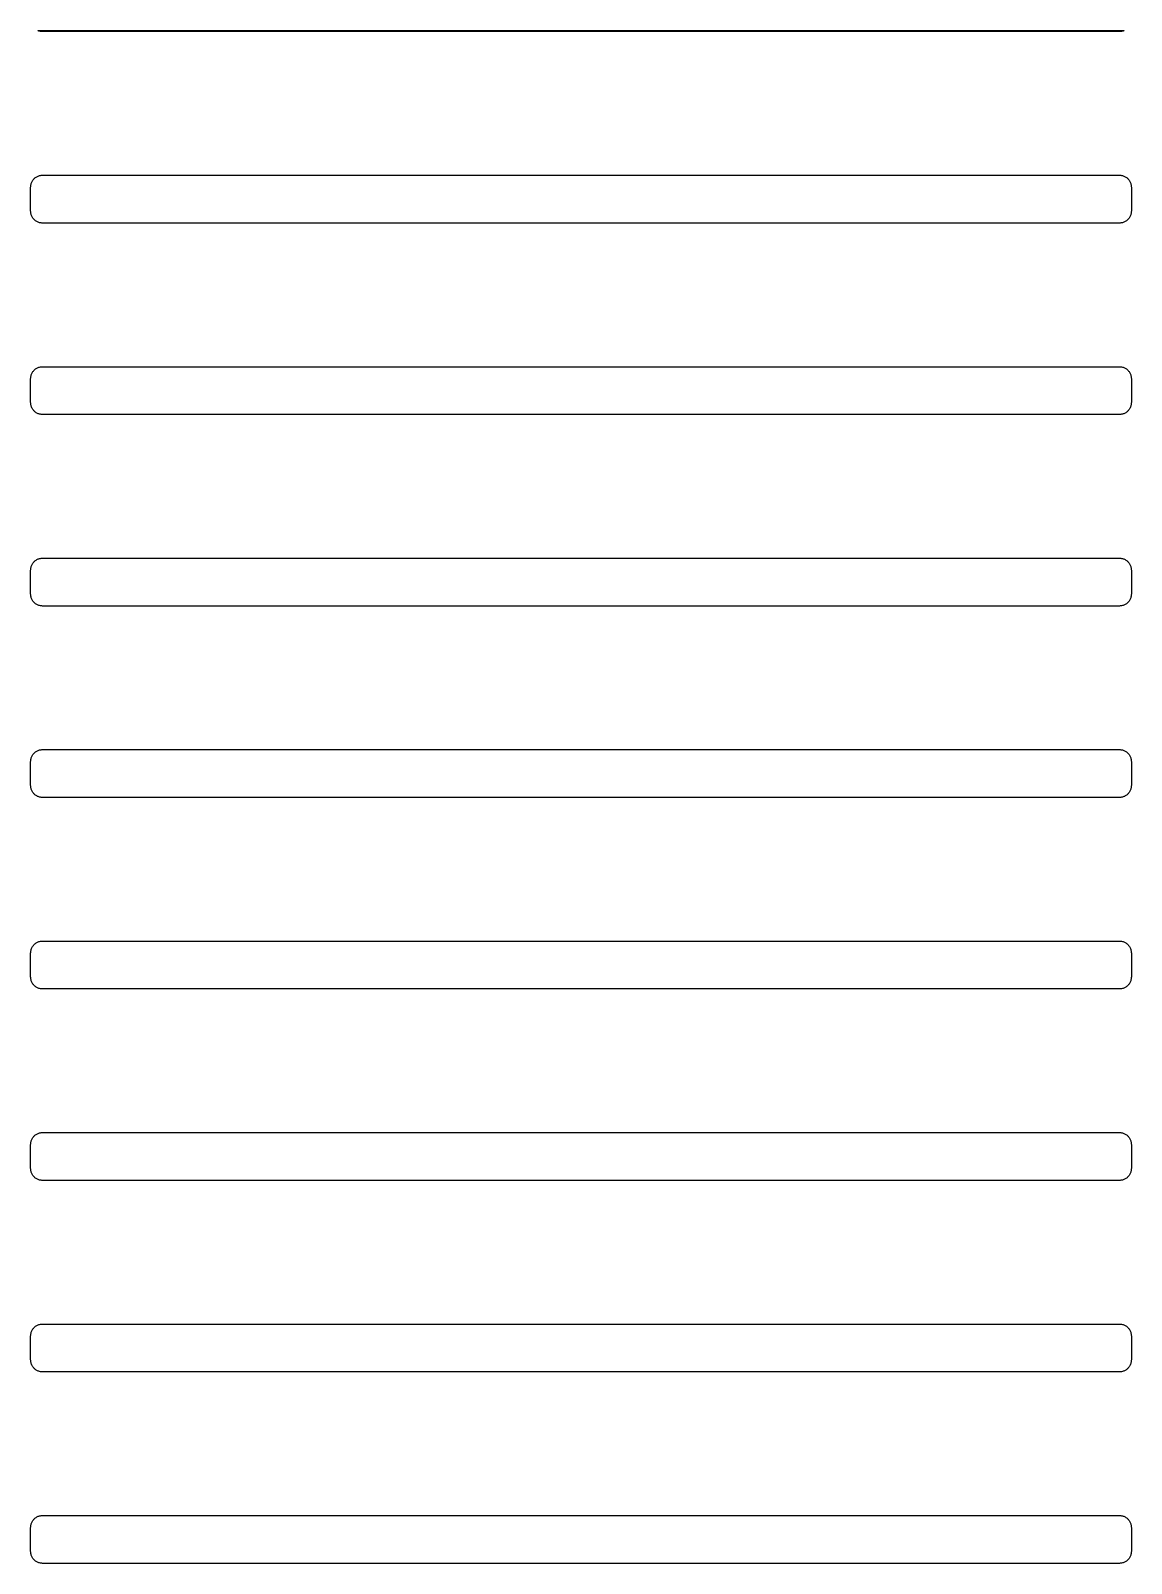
# Model space of a CAD drawing. Header units: metres. Extents: x -163 to 163, y -163 to 163.
# Drawn here: x 25.5 to 53.1, y -44.4 to -5.97 of the extents above; entities that cross this region are included whole.
import ezdxf

# ---------------------------------------------------------------- set-up
doc = ezdxf.new("R2010")
doc.units = ezdxf.units.M

msp = doc.modelspace()

# ---------------------------------------------------------------- linework, layer by layer
for p, q in [((25.6906, -5.97787), (25.6839, -5.97498)), ((25.6839, -5.97498), (52.9182, -5.97498)), ((25.7083, -5.98427), (25.6906, -5.97787)), ((25.7264, -5.98952), (25.7083, -5.98427)), ((25.7448, -5.99364), (25.7264, -5.98952)), ((25.7634, -5.99658), (25.7448, -5.99364)), ((25.7822, -5.99835), (25.7634, -5.99658)), ((25.801, -5.99895), (25.7822, -5.99835)), ((52.801, -5.99895), (25.801, -5.99895)), ((52.8199, -5.99835), (52.801, -5.99895)), ((52.8386, -5.99658), (52.8199, -5.99835)), ((52.8573, -5.99364), (52.8386, -5.99658)), ((52.8756, -5.98952), (52.8573, -5.99364)), ((52.8938, -5.98427), (52.8756, -5.98952)), ((52.9115, -5.97787), (52.8938, -5.98427)), ((52.9182, -5.97498), (52.9115, -5.97787)), ((25.7264, -9.60837), (25.7448, -9.60426)), ((25.7448, -9.60426), (25.7634, -9.60132)), ((25.7634, -9.60132), (25.7822, -9.59953)), ((25.7822, -9.59953), (25.801, -9.59895)), ((25.801, -9.59895), (52.801, -9.59895)), ((52.801, -9.59895), (52.8199, -9.59953)), ((52.8199, -9.59953), (52.8386, -9.60132)), ((52.8386, -9.60132), (52.8573, -9.60426)), ((52.8573, -9.60426), (52.8756, -9.60837)), ((25.501, -9.89894), (25.5016, -9.88011)), ((25.501, -10.4989), (25.501, -9.89894)), ((25.5016, -9.88011), (25.5034, -9.86134)), ((25.5034, -9.86134), (25.5063, -9.84273)), ((25.5063, -9.84273), (25.5105, -9.82434)), ((25.5105, -9.82434), (25.5157, -9.80624)), ((25.5157, -9.80624), (25.5221, -9.78851)), ((25.5221, -9.78851), (25.5296, -9.77121)), ((25.5296, -9.77121), (25.5381, -9.75443)), ((25.5381, -9.75443), (25.5477, -9.7382)), ((25.5477, -9.7382), (25.5583, -9.72261)), ((25.5583, -9.72261), (25.5699, -9.70772)), ((25.5699, -9.70772), (25.5824, -9.69359)), ((25.5824, -9.69359), (25.5957, -9.68025)), ((25.5957, -9.68025), (25.6098, -9.66779)), ((25.6098, -9.66779), (25.6247, -9.65623)), ((25.6247, -9.65623), (25.6403, -9.64565)), ((25.6403, -9.64565), (25.6565, -9.63605)), ((25.6565, -9.63605), (25.6733, -9.6275)), ((25.6733, -9.6275), (25.6906, -9.62001)), ((25.6906, -9.62001), (25.7083, -9.61363)), ((25.7083, -9.61363), (25.7264, -9.60837)), ((52.8756, -9.60837), (52.8938, -9.61363)), ((52.8938, -9.61363), (52.9115, -9.62001)), ((52.9115, -9.62001), (52.9288, -9.6275)), ((52.9288, -9.6275), (52.9456, -9.63605)), ((52.9456, -9.63605), (52.9618, -9.64565)), ((52.9618, -9.64565), (52.9774, -9.65623)), ((52.9774, -9.65623), (52.9923, -9.66779)), ((52.9923, -9.66779), (53.0064, -9.68025)), ((53.0064, -9.68025), (53.0197, -9.69359)), ((53.0197, -9.69359), (53.0322, -9.70772)), ((53.0322, -9.70772), (53.0437, -9.72261)), ((53.0437, -9.72261), (53.0543, -9.7382)), ((53.0543, -9.7382), (53.0639, -9.75443)), ((53.0639, -9.75443), (53.0725, -9.77121)), ((53.0725, -9.77121), (53.08, -9.78851)), ((53.08, -9.78851), (53.0864, -9.80624)), ((53.0864, -9.80624), (53.0916, -9.82434)), ((53.0916, -9.82434), (53.0957, -9.84273)), ((53.0957, -9.84273), (53.0987, -9.86134)), ((53.0987, -9.86134), (53.1004, -9.88011)), ((53.1004, -9.88011), (53.101, -9.89894)), ((53.101, -9.89894), (53.101, -10.4989)), ((25.5016, -10.5178), (25.501, -10.4989)), ((25.5034, -10.5365), (25.5016, -10.5178)), ((25.5063, -10.5552), (25.5034, -10.5365)), ((25.5105, -10.5735), (25.5063, -10.5552)), ((25.5157, -10.5916), (25.5105, -10.5735)), ((25.5221, -10.6094), (25.5157, -10.5916)), ((25.5296, -10.6267), (25.5221, -10.6094)), ((25.5381, -10.6435), (25.5296, -10.6267)), ((25.5477, -10.6597), (25.5381, -10.6435)), ((25.5583, -10.6753), (25.5477, -10.6597)), ((25.5699, -10.6902), (25.5583, -10.6753)), ((25.5824, -10.7043), (25.5699, -10.6902)), ((25.5957, -10.7176), (25.5824, -10.7043)), ((25.6098, -10.7301), (25.5957, -10.7176)), ((25.6247, -10.7417), (25.6098, -10.7301)), ((25.6403, -10.7522), (25.6247, -10.7417)), ((25.6565, -10.7618), (25.6403, -10.7522)), ((52.9618, -10.7522), (52.9456, -10.7618)), ((52.9774, -10.7417), (52.9618, -10.7522)), ((52.9923, -10.7301), (52.9774, -10.7417)), ((53.0064, -10.7176), (52.9923, -10.7301)), ((53.0197, -10.7043), (53.0064, -10.7176)), ((53.0322, -10.6902), (53.0197, -10.7043)), ((53.0437, -10.6753), (53.0322, -10.6902)), ((53.0543, -10.6597), (53.0437, -10.6753)), ((53.0639, -10.6435), (53.0543, -10.6597)), ((53.0725, -10.6267), (53.0639, -10.6435)), ((53.08, -10.6094), (53.0725, -10.6267)), ((53.0864, -10.5916), (53.08, -10.6094)), ((53.0916, -10.5735), (53.0864, -10.5916)), ((53.0957, -10.5552), (53.0916, -10.5735)), ((53.0987, -10.5365), (53.0957, -10.5552)), ((53.1004, -10.5178), (53.0987, -10.5365)), ((53.101, -10.4989), (53.1004, -10.5178)), ((25.6733, -10.7704), (25.6565, -10.7618)), ((25.6906, -10.7779), (25.6733, -10.7704)), ((25.7083, -10.7843), (25.6906, -10.7779)), ((25.7264, -10.7895), (25.7083, -10.7843)), ((25.7448, -10.7936), (25.7264, -10.7895)), ((25.7634, -10.7966), (25.7448, -10.7936)), ((25.7822, -10.7984), (25.7634, -10.7966)), ((25.801, -10.799), (25.7822, -10.7984)), ((52.801, -10.799), (25.801, -10.799)), ((52.8199, -10.7984), (52.801, -10.799)), ((52.8386, -10.7966), (52.8199, -10.7984)), ((52.8573, -10.7936), (52.8386, -10.7966)), ((52.8756, -10.7895), (52.8573, -10.7936)), ((52.8938, -10.7843), (52.8756, -10.7895)), ((52.9115, -10.7779), (52.8938, -10.7843)), ((52.9288, -10.7704), (52.9115, -10.7779)), ((52.9456, -10.7618), (52.9288, -10.7704)), ((25.5157, -14.6062), (25.5221, -14.5885)), ((25.5221, -14.5885), (25.5296, -14.5712)), ((25.5296, -14.5712), (25.5381, -14.5544)), ((25.5381, -14.5544), (25.5477, -14.5382)), ((25.5477, -14.5382), (25.5583, -14.5226)), ((25.5583, -14.5226), (25.5699, -14.5077)), ((25.5699, -14.5077), (25.5824, -14.4936)), ((25.5824, -14.4936), (25.5957, -14.4803)), ((25.5957, -14.4803), (25.6098, -14.4678)), ((25.6098, -14.4678), (25.6247, -14.4562)), ((25.6247, -14.4562), (25.6403, -14.4456)), ((25.6403, -14.4456), (25.6565, -14.4361)), ((25.6565, -14.4361), (25.6733, -14.4275)), ((25.6733, -14.4275), (25.6906, -14.42)), ((25.6906, -14.42), (25.7083, -14.4136)), ((25.7083, -14.4136), (25.7264, -14.4084)), ((25.7264, -14.4084), (25.7448, -14.4043)), ((25.7448, -14.4043), (25.7634, -14.4013)), ((25.7634, -14.4013), (25.7822, -14.3995)), ((25.7822, -14.3995), (25.801, -14.3989)), ((25.801, -14.3989), (52.801, -14.3989)), ((52.801, -14.3989), (52.8199, -14.3995)), ((52.8199, -14.3995), (52.8386, -14.4013)), ((52.8386, -14.4013), (52.8573, -14.4043)), ((52.8573, -14.4043), (52.8756, -14.4084)), ((52.8756, -14.4084), (52.8938, -14.4136)), ((52.8938, -14.4136), (52.9115, -14.42)), ((52.9115, -14.42), (52.9288, -14.4275)), ((52.9288, -14.4275), (52.9456, -14.4361)), ((52.9456, -14.4361), (52.9618, -14.4456)), ((52.9618, -14.4456), (52.9774, -14.4562)), ((52.9774, -14.4562), (52.9923, -14.4678)), ((52.9923, -14.4678), (53.0064, -14.4803)), ((53.0064, -14.4803), (53.0197, -14.4936)), ((53.0197, -14.4936), (53.0322, -14.5077)), ((53.0322, -14.5077), (53.0437, -14.5226)), ((53.0437, -14.5226), (53.0543, -14.5382)), ((53.0543, -14.5382), (53.0639, -14.5544)), ((53.0639, -14.5544), (53.0725, -14.5712)), ((53.0725, -14.5712), (53.08, -14.5885)), ((53.08, -14.5885), (53.0864, -14.6062)), ((25.501, -14.6989), (25.5016, -14.6801)), ((25.501, -15.299), (25.501, -14.6989)), ((25.5016, -14.6801), (25.5034, -14.6613)), ((25.5034, -14.6613), (25.5063, -14.6427)), ((25.5063, -14.6427), (25.5105, -14.6243)), ((25.5105, -14.6243), (25.5157, -14.6062)), ((53.0864, -14.6062), (53.0916, -14.6243)), ((53.0916, -14.6243), (53.0957, -14.6427)), ((53.0957, -14.6427), (53.0987, -14.6613)), ((53.0987, -14.6613), (53.1004, -14.6801)), ((53.1004, -14.6801), (53.101, -14.6989)), ((53.101, -14.6989), (53.101, -15.299)), ((25.5016, -15.3178), (25.501, -15.299)), ((25.5034, -15.3365), (25.5016, -15.3178)), ((25.5063, -15.3552), (25.5034, -15.3365)), ((25.5105, -15.3736), (25.5063, -15.3552)), ((53.0957, -15.3552), (53.0916, -15.3736)), ((53.0987, -15.3365), (53.0957, -15.3552)), ((53.1004, -15.3178), (53.0987, -15.3365)), ((53.101, -15.299), (53.1004, -15.3178)), ((25.5157, -15.3916), (25.5105, -15.3736)), ((25.5221, -15.4094), (25.5157, -15.3916)), ((25.5296, -15.4267), (25.5221, -15.4094)), ((25.5381, -15.4435), (25.5296, -15.4267)), ((25.5477, -15.4597), (25.5381, -15.4435)), ((25.5583, -15.4753), (25.5477, -15.4597)), ((25.5699, -15.4902), (25.5583, -15.4753)), ((25.5824, -15.5043), (25.5699, -15.4902)), ((25.5957, -15.5176), (25.5824, -15.5043)), ((25.6098, -15.5301), (25.5957, -15.5176)), ((25.6247, -15.5417), (25.6098, -15.5301)), ((25.6403, -15.5522), (25.6247, -15.5417)), ((25.6565, -15.5618), (25.6403, -15.5522)), ((25.6733, -15.5704), (25.6565, -15.5618)), ((25.6906, -15.5779), (25.6733, -15.5704)), ((25.7083, -15.5843), (25.6906, -15.5779)), ((25.7264, -15.5895), (25.7083, -15.5843)), ((25.7448, -15.5936), (25.7264, -15.5895)), ((25.7634, -15.5966), (25.7448, -15.5936)), ((25.7822, -15.5984), (25.7634, -15.5966)), ((25.801, -15.5989), (25.7822, -15.5984)), ((52.801, -15.5989), (25.801, -15.5989)), ((52.8199, -15.5984), (52.801, -15.5989)), ((52.8386, -15.5966), (52.8199, -15.5984)), ((52.8573, -15.5936), (52.8386, -15.5966)), ((52.8756, -15.5895), (52.8573, -15.5936)), ((52.8938, -15.5843), (52.8756, -15.5895)), ((52.9115, -15.5779), (52.8938, -15.5843)), ((52.9288, -15.5704), (52.9115, -15.5779)), ((52.9456, -15.5618), (52.9288, -15.5704)), ((52.9618, -15.5522), (52.9456, -15.5618)), ((52.9774, -15.5417), (52.9618, -15.5522)), ((52.9923, -15.5301), (52.9774, -15.5417)), ((53.0064, -15.5176), (52.9923, -15.5301)), ((53.0197, -15.5043), (53.0064, -15.5176)), ((53.0322, -15.4902), (53.0197, -15.5043)), ((53.0437, -15.4753), (53.0322, -15.4902)), ((53.0543, -15.4597), (53.0437, -15.4753)), ((53.0639, -15.4435), (53.0543, -15.4597)), ((53.0725, -15.4267), (53.0639, -15.4435)), ((53.08, -15.4094), (53.0725, -15.4267)), ((53.0864, -15.3916), (53.08, -15.4094)), ((53.0916, -15.3736), (53.0864, -15.3916)), ((25.7083, -19.2136), (25.7264, -19.2084)), ((25.7264, -19.2084), (25.7448, -19.2043)), ((25.7448, -19.2043), (25.7634, -19.2013)), ((25.7634, -19.2013), (25.7822, -19.1995)), ((25.7822, -19.1995), (25.801, -19.1989)), ((25.801, -19.1989), (52.801, -19.1989)), ((52.801, -19.1989), (52.8199, -19.1995)), ((52.8199, -19.1995), (52.8386, -19.2013)), ((52.8386, -19.2013), (52.8573, -19.2043)), ((52.8573, -19.2043), (52.8756, -19.2084)), ((52.8756, -19.2084), (52.8938, -19.2136)), ((25.501, -19.4989), (25.5016, -19.4801)), ((25.501, -20.099), (25.501, -19.4989)), ((25.5016, -19.4801), (25.5034, -19.4613)), ((25.5034, -19.4613), (25.5063, -19.4427)), ((25.5063, -19.4427), (25.5105, -19.4243)), ((25.5105, -19.4243), (25.5157, -19.4062)), ((25.5157, -19.4062), (25.5221, -19.3885)), ((25.5221, -19.3885), (25.5296, -19.3712)), ((25.5296, -19.3712), (25.5381, -19.3544)), ((25.5381, -19.3544), (25.5477, -19.3382)), ((25.5477, -19.3382), (25.5583, -19.3226)), ((25.5583, -19.3226), (25.5699, -19.3077)), ((25.5699, -19.3077), (25.5824, -19.2936)), ((25.5824, -19.2936), (25.5957, -19.2803)), ((25.5957, -19.2803), (25.6098, -19.2678)), ((25.6098, -19.2678), (25.6247, -19.2562)), ((25.6247, -19.2562), (25.6403, -19.2457)), ((25.6403, -19.2457), (25.6565, -19.2361)), ((25.6565, -19.2361), (25.6733, -19.2275)), ((25.6733, -19.2275), (25.6906, -19.22)), ((25.6906, -19.22), (25.7083, -19.2136)), ((52.8938, -19.2136), (52.9115, -19.22)), ((52.9115, -19.22), (52.9288, -19.2275)), ((52.9288, -19.2275), (52.9456, -19.2361)), ((52.9456, -19.2361), (52.9618, -19.2457)), ((52.9618, -19.2457), (52.9774, -19.2562)), ((52.9774, -19.2562), (52.9923, -19.2678)), ((52.9923, -19.2678), (53.0064, -19.2803)), ((53.0064, -19.2803), (53.0197, -19.2936)), ((53.0197, -19.2936), (53.0322, -19.3077)), ((53.0322, -19.3077), (53.0437, -19.3226)), ((53.0437, -19.3226), (53.0543, -19.3382)), ((53.0543, -19.3382), (53.0639, -19.3544)), ((53.0639, -19.3544), (53.0725, -19.3712)), ((53.0725, -19.3712), (53.08, -19.3885)), ((53.08, -19.3885), (53.0864, -19.4062)), ((53.0864, -19.4062), (53.0916, -19.4243)), ((53.0916, -19.4243), (53.0957, -19.4427)), ((53.0957, -19.4427), (53.0987, -19.4613)), ((53.0987, -19.4613), (53.1004, -19.4801)), ((53.1004, -19.4801), (53.101, -19.4989)), ((53.101, -19.4989), (53.101, -20.099)), ((25.5016, -20.1178), (25.501, -20.099)), ((25.5034, -20.1366), (25.5016, -20.1178)), ((25.5063, -20.1552), (25.5034, -20.1366)), ((25.5105, -20.1736), (25.5063, -20.1552)), ((25.5157, -20.1917), (25.5105, -20.1736)), ((25.5221, -20.2094), (25.5157, -20.1917)), ((25.5296, -20.2267), (25.5221, -20.2094)), ((25.5381, -20.2435), (25.5296, -20.2267)), ((25.5477, -20.2597), (25.5381, -20.2435)), ((25.5583, -20.2753), (25.5477, -20.2597)), ((25.5699, -20.2902), (25.5583, -20.2753)), ((25.5824, -20.3043), (25.5699, -20.2902)), ((25.5957, -20.3176), (25.5824, -20.3043)), ((25.6098, -20.3301), (25.5957, -20.3176)), ((25.6247, -20.3416), (25.6098, -20.3301)), ((25.6403, -20.3522), (25.6247, -20.3416)), ((25.6565, -20.3618), (25.6403, -20.3522)), ((25.6733, -20.3704), (25.6565, -20.3618)), ((52.9456, -20.3618), (52.9288, -20.3704)), ((52.9618, -20.3522), (52.9456, -20.3618)), ((52.9774, -20.3416), (52.9618, -20.3522)), ((52.9923, -20.3301), (52.9774, -20.3416)), ((53.0064, -20.3176), (52.9923, -20.3301)), ((53.0197, -20.3043), (53.0064, -20.3176)), ((53.0322, -20.2902), (53.0197, -20.3043)), ((53.0437, -20.2753), (53.0322, -20.2902)), ((53.0543, -20.2597), (53.0437, -20.2753)), ((53.0639, -20.2435), (53.0543, -20.2597)), ((53.0725, -20.2267), (53.0639, -20.2435)), ((53.08, -20.2094), (53.0725, -20.2267)), ((53.0864, -20.1917), (53.08, -20.2094)), ((53.0916, -20.1736), (53.0864, -20.1917)), ((53.0957, -20.1552), (53.0916, -20.1736)), ((53.0987, -20.1366), (53.0957, -20.1552)), ((53.1004, -20.1178), (53.0987, -20.1366)), ((53.101, -20.099), (53.1004, -20.1178)), ((25.6906, -20.3779), (25.6733, -20.3704)), ((25.7083, -20.3843), (25.6906, -20.3779)), ((25.7264, -20.3895), (25.7083, -20.3843)), ((25.7448, -20.3936), (25.7264, -20.3895)), ((25.7634, -20.3966), (25.7448, -20.3936)), ((25.7822, -20.3984), (25.7634, -20.3966)), ((25.801, -20.3989), (25.7822, -20.3984)), ((52.801, -20.3989), (25.801, -20.3989)), ((52.8199, -20.3984), (52.801, -20.3989)), ((52.8386, -20.3966), (52.8199, -20.3984)), ((52.8573, -20.3936), (52.8386, -20.3966)), ((52.8756, -20.3895), (52.8573, -20.3936)), ((52.8938, -20.3843), (52.8756, -20.3895)), ((52.9115, -20.3779), (52.8938, -20.3843)), ((52.9288, -20.3704), (52.9115, -20.3779)), ((25.5105, -24.2243), (25.5157, -24.2062)), ((25.5157, -24.2062), (25.5221, -24.1885)), ((25.5221, -24.1885), (25.5296, -24.1712)), ((25.5296, -24.1712), (25.5381, -24.1544)), ((25.5381, -24.1544), (25.5477, -24.1382)), ((25.5477, -24.1382), (25.5583, -24.1226)), ((25.5583, -24.1226), (25.5699, -24.1077)), ((25.5699, -24.1077), (25.5824, -24.0936)), ((25.5824, -24.0936), (25.5957, -24.0803)), ((25.5957, -24.0803), (25.6098, -24.0678)), ((25.6098, -24.0678), (25.6247, -24.0562)), ((25.6247, -24.0562), (25.6403, -24.0457)), ((25.6403, -24.0457), (25.6565, -24.0361)), ((25.6565, -24.0361), (25.6733, -24.0275)), ((25.6733, -24.0275), (25.6906, -24.02)), ((25.6906, -24.02), (25.7083, -24.0136)), ((25.7083, -24.0136), (25.7264, -24.0084)), ((25.7264, -24.0084), (25.7448, -24.0043)), ((25.7448, -24.0043), (25.7634, -24.0013)), ((25.7634, -24.0013), (25.7822, -23.9995)), ((25.7822, -23.9995), (25.801, -23.9989)), ((25.801, -23.9989), (52.801, -23.9989)), ((52.801, -23.9989), (52.8199, -23.9995)), ((52.8199, -23.9995), (52.8386, -24.0013)), ((52.8386, -24.0013), (52.8573, -24.0043)), ((52.8573, -24.0043), (52.8756, -24.0084)), ((52.8756, -24.0084), (52.8938, -24.0136)), ((52.8938, -24.0136), (52.9115, -24.02)), ((52.9115, -24.02), (52.9288, -24.0275)), ((52.9288, -24.0275), (52.9456, -24.0361)), ((52.9456, -24.0361), (52.9618, -24.0457)), ((52.9618, -24.0457), (52.9774, -24.0562)), ((52.9774, -24.0562), (52.9923, -24.0678)), ((52.9923, -24.0678), (53.0064, -24.0803)), ((53.0064, -24.0803), (53.0197, -24.0936)), ((53.0197, -24.0936), (53.0322, -24.1077)), ((53.0322, -24.1077), (53.0437, -24.1226)), ((53.0437, -24.1226), (53.0543, -24.1382)), ((53.0543, -24.1382), (53.0639, -24.1544)), ((53.0639, -24.1544), (53.0725, -24.1712)), ((53.0725, -24.1712), (53.08, -24.1885)), ((53.08, -24.1885), (53.0864, -24.2062)), ((53.0864, -24.2062), (53.0916, -24.2243)), ((25.501, -24.299), (25.5016, -24.2801)), ((25.501, -24.8989), (25.501, -24.299)), ((25.5016, -24.2801), (25.5034, -24.2614)), ((25.5034, -24.2614), (25.5063, -24.2427)), ((25.5063, -24.2427), (25.5105, -24.2243)), ((53.0916, -24.2243), (53.0957, -24.2427)), ((53.0957, -24.2427), (53.0987, -24.2614)), ((53.0987, -24.2614), (53.1004, -24.2801)), ((53.1004, -24.2801), (53.101, -24.299)), ((53.101, -24.299), (53.101, -24.8989)), ((25.5016, -24.9178), (25.501, -24.8989)), ((25.5034, -24.9366), (25.5016, -24.9178)), ((25.5063, -24.9552), (25.5034, -24.9366)), ((25.5105, -24.9736), (25.5063, -24.9552)), ((25.5157, -24.9917), (25.5105, -24.9736)), ((53.0916, -24.9736), (53.0864, -24.9917)), ((53.0957, -24.9552), (53.0916, -24.9736)), ((53.0987, -24.9366), (53.0957, -24.9552)), ((53.1004, -24.9178), (53.0987, -24.9366)), ((53.101, -24.8989), (53.1004, -24.9178)), ((25.5221, -25.0094), (25.5157, -24.9917)), ((25.5296, -25.0267), (25.5221, -25.0094)), ((25.5381, -25.0435), (25.5296, -25.0267)), ((25.5477, -25.0597), (25.5381, -25.0435)), ((25.5583, -25.0753), (25.5477, -25.0597)), ((25.5699, -25.0902), (25.5583, -25.0753)), ((25.5824, -25.1043), (25.5699, -25.0902)), ((25.5957, -25.1176), (25.5824, -25.1043)), ((25.6098, -25.1301), (25.5957, -25.1176)), ((25.6247, -25.1416), (25.6098, -25.1301)), ((25.6403, -25.1523), (25.6247, -25.1416)), ((25.6565, -25.1618), (25.6403, -25.1523)), ((25.6733, -25.1704), (25.6565, -25.1618)), ((25.6906, -25.1779), (25.6733, -25.1704)), ((25.7083, -25.1843), (25.6906, -25.1779)), ((25.7264, -25.1895), (25.7083, -25.1843)), ((25.7448, -25.1936), (25.7264, -25.1895)), ((25.7634, -25.1966), (25.7448, -25.1936)), ((25.7822, -25.1983), (25.7634, -25.1966)), ((25.801, -25.1989), (25.7822, -25.1983)), ((52.801, -25.1989), (25.801, -25.1989)), ((52.8199, -25.1983), (52.801, -25.1989)), ((52.8386, -25.1966), (52.8199, -25.1983)), ((52.8573, -25.1936), (52.8386, -25.1966)), ((52.8756, -25.1895), (52.8573, -25.1936)), ((52.8938, -25.1843), (52.8756, -25.1895)), ((52.9115, -25.1779), (52.8938, -25.1843)), ((52.9288, -25.1704), (52.9115, -25.1779)), ((52.9456, -25.1618), (52.9288, -25.1704)), ((52.9618, -25.1523), (52.9456, -25.1618)), ((52.9774, -25.1416), (52.9618, -25.1523)), ((52.9923, -25.1301), (52.9774, -25.1416)), ((53.0064, -25.1176), (52.9923, -25.1301)), ((53.0197, -25.1043), (53.0064, -25.1176)), ((53.0322, -25.0902), (53.0197, -25.1043)), ((53.0437, -25.0753), (53.0322, -25.0902)), ((53.0543, -25.0597), (53.0437, -25.0753)), ((53.0639, -25.0435), (53.0543, -25.0597)), ((53.0725, -25.0267), (53.0639, -25.0435)), ((53.08, -25.0094), (53.0725, -25.0267)), ((53.0864, -24.9917), (53.08, -25.0094)), ((25.6906, -28.82), (25.7083, -28.8136)), ((25.7083, -28.8136), (25.7264, -28.8084)), ((25.7264, -28.8084), (25.7448, -28.8043)), ((25.7448, -28.8043), (25.7634, -28.8013)), ((25.7634, -28.8013), (25.7822, -28.7995)), ((25.7822, -28.7995), (25.801, -28.799)), ((25.801, -28.799), (52.801, -28.799)), ((52.801, -28.799), (52.8199, -28.7995)), ((52.8199, -28.7995), (52.8386, -28.8013)), ((52.8386, -28.8013), (52.8573, -28.8043)), ((52.8573, -28.8043), (52.8756, -28.8084)), ((52.8756, -28.8084), (52.8938, -28.8136)), ((52.8938, -28.8136), (52.9115, -28.82)), ((25.501, -29.099), (25.5016, -29.0801)), ((25.501, -29.6989), (25.501, -29.099)), ((25.5016, -29.0801), (25.5034, -29.0613)), ((25.5034, -29.0613), (25.5063, -29.0427)), ((25.5063, -29.0427), (25.5105, -29.0243)), ((25.5105, -29.0243), (25.5157, -29.0062)), ((25.5157, -29.0062), (25.5221, -28.9885)), ((25.5221, -28.9885), (25.5296, -28.9712)), ((25.5296, -28.9712), (25.5381, -28.9544)), ((25.5381, -28.9544), (25.5477, -28.9382)), ((25.5477, -28.9382), (25.5583, -28.9226)), ((25.5583, -28.9226), (25.5699, -28.9077)), ((25.5699, -28.9077), (25.5824, -28.8936)), ((25.5824, -28.8936), (25.5957, -28.8803)), ((25.5957, -28.8803), (25.6098, -28.8678)), ((25.6098, -28.8678), (25.6247, -28.8562)), ((25.6247, -28.8562), (25.6403, -28.8456)), ((25.6403, -28.8456), (25.6565, -28.8361)), ((25.6565, -28.8361), (25.6733, -28.8275)), ((25.6733, -28.8275), (25.6906, -28.82)), ((52.9115, -28.82), (52.9288, -28.8275)), ((52.9288, -28.8275), (52.9456, -28.8361)), ((52.9456, -28.8361), (52.9618, -28.8456)), ((52.9618, -28.8456), (52.9774, -28.8562)), ((52.9774, -28.8562), (52.9923, -28.8678)), ((52.9923, -28.8678), (53.0064, -28.8803)), ((53.0064, -28.8803), (53.0197, -28.8936)), ((53.0197, -28.8936), (53.0322, -28.9077)), ((53.0322, -28.9077), (53.0437, -28.9226)), ((53.0437, -28.9226), (53.0543, -28.9382)), ((53.0543, -28.9382), (53.0639, -28.9544)), ((53.0639, -28.9544), (53.0725, -28.9712)), ((53.0725, -28.9712), (53.08, -28.9885)), ((53.08, -28.9885), (53.0864, -29.0062)), ((53.0864, -29.0062), (53.0916, -29.0243)), ((53.0916, -29.0243), (53.0957, -29.0427)), ((53.0957, -29.0427), (53.0987, -29.0613)), ((53.0987, -29.0613), (53.1004, -29.0801)), ((53.1004, -29.0801), (53.101, -29.099)), ((53.101, -29.099), (53.101, -29.6989)), ((25.5016, -29.7178), (25.501, -29.6989)), ((25.5034, -29.7365), (25.5016, -29.7178)), ((25.5063, -29.7552), (25.5034, -29.7365)), ((25.5105, -29.7736), (25.5063, -29.7552)), ((25.5157, -29.7917), (25.5105, -29.7736)), ((25.5221, -29.8094), (25.5157, -29.7917)), ((25.5296, -29.8267), (25.5221, -29.8094)), ((25.5381, -29.8435), (25.5296, -29.8267)), ((25.5477, -29.8597), (25.5381, -29.8435)), ((25.5583, -29.8753), (25.5477, -29.8597)), ((25.5699, -29.8902), (25.5583, -29.8753)), ((25.5824, -29.9043), (25.5699, -29.8902)), ((25.5957, -29.9176), (25.5824, -29.9043)), ((25.6098, -29.9301), (25.5957, -29.9176)), ((25.6247, -29.9417), (25.6098, -29.9301)), ((25.6403, -29.9522), (25.6247, -29.9417)), ((25.6565, -29.9618), (25.6403, -29.9522)), ((25.6733, -29.9704), (25.6565, -29.9618)), ((25.6906, -29.9779), (25.6733, -29.9704)), ((52.9288, -29.9704), (52.9115, -29.9779)), ((52.9456, -29.9618), (52.9288, -29.9704)), ((52.9618, -29.9522), (52.9456, -29.9618)), ((52.9774, -29.9417), (52.9618, -29.9522)), ((52.9923, -29.9301), (52.9774, -29.9417)), ((53.0064, -29.9176), (52.9923, -29.9301)), ((53.0197, -29.9043), (53.0064, -29.9176)), ((53.0322, -29.8902), (53.0197, -29.9043)), ((53.0437, -29.8753), (53.0322, -29.8902)), ((53.0543, -29.8597), (53.0437, -29.8753)), ((53.0639, -29.8435), (53.0543, -29.8597)), ((53.0725, -29.8267), (53.0639, -29.8435)), ((53.08, -29.8094), (53.0725, -29.8267)), ((53.0864, -29.7917), (53.08, -29.8094)), ((53.0916, -29.7736), (53.0864, -29.7917)), ((53.0957, -29.7552), (53.0916, -29.7736)), ((53.0987, -29.7365), (53.0957, -29.7552)), ((53.1004, -29.7178), (53.0987, -29.7365)), ((53.101, -29.6989), (53.1004, -29.7178)), ((25.7083, -29.9843), (25.6906, -29.9779)), ((25.7264, -29.9895), (25.7083, -29.9843)), ((25.7448, -29.9936), (25.7264, -29.9895)), ((25.7634, -29.9966), (25.7448, -29.9936)), ((25.7822, -29.9984), (25.7634, -29.9966)), ((25.801, -29.9989), (25.7822, -29.9984)), ((52.801, -29.9989), (25.801, -29.9989)), ((52.8199, -29.9984), (52.801, -29.9989)), ((52.8386, -29.9966), (52.8199, -29.9984)), ((52.8573, -29.9936), (52.8386, -29.9966)), ((52.8756, -29.9895), (52.8573, -29.9936)), ((52.8938, -29.9843), (52.8756, -29.9895)), ((52.9115, -29.9779), (52.8938, -29.9843)), ((25.5105, -33.8243), (25.5157, -33.8062)), ((25.5157, -33.8062), (25.5221, -33.7885)), ((25.5221, -33.7885), (25.5296, -33.7712)), ((25.5296, -33.7712), (25.5381, -33.7544)), ((25.5381, -33.7544), (25.5477, -33.7382)), ((25.5477, -33.7382), (25.5583, -33.7226)), ((25.5583, -33.7226), (25.5699, -33.7077)), ((25.5699, -33.7077), (25.5824, -33.6936)), ((25.5824, -33.6936), (25.5957, -33.6803)), ((25.5957, -33.6803), (25.6098, -33.6678)), ((25.6098, -33.6678), (25.6247, -33.6562)), ((25.6247, -33.6562), (25.6403, -33.6456)), ((25.6403, -33.6456), (25.6565, -33.6361)), ((25.6565, -33.6361), (25.6733, -33.6275)), ((25.6733, -33.6275), (25.6906, -33.62)), ((25.6906, -33.62), (25.7083, -33.6136)), ((25.7083, -33.6136), (25.7264, -33.6084)), ((25.7264, -33.6084), (25.7448, -33.6043)), ((25.7448, -33.6043), (25.7634, -33.6013)), ((25.7634, -33.6013), (25.7822, -33.5995)), ((25.7822, -33.5995), (25.801, -33.599)), ((25.801, -33.599), (52.801, -33.599)), ((52.801, -33.599), (52.8199, -33.5995)), ((52.8199, -33.5995), (52.8386, -33.6013)), ((52.8386, -33.6013), (52.8573, -33.6043)), ((52.8573, -33.6043), (52.8756, -33.6084)), ((52.8756, -33.6084), (52.8938, -33.6136)), ((52.8938, -33.6136), (52.9115, -33.62)), ((52.9115, -33.62), (52.9288, -33.6275)), ((52.9288, -33.6275), (52.9456, -33.6361)), ((52.9456, -33.6361), (52.9618, -33.6456)), ((52.9618, -33.6456), (52.9774, -33.6562)), ((52.9774, -33.6562), (52.9923, -33.6678)), ((52.9923, -33.6678), (53.0064, -33.6803)), ((53.0064, -33.6803), (53.0197, -33.6936)), ((53.0197, -33.6936), (53.0322, -33.7077)), ((53.0322, -33.7077), (53.0437, -33.7226)), ((53.0437, -33.7226), (53.0543, -33.7382)), ((53.0543, -33.7382), (53.0639, -33.7544)), ((53.0639, -33.7544), (53.0725, -33.7712)), ((53.0725, -33.7712), (53.08, -33.7885)), ((53.08, -33.7885), (53.0864, -33.8062)), ((53.0864, -33.8062), (53.0916, -33.8243)), ((25.501, -33.8989), (25.5016, -33.8801)), ((25.501, -34.4989), (25.501, -33.8989)), ((25.5016, -33.8801), (25.5034, -33.8613)), ((25.5034, -33.8613), (25.5063, -33.8427)), ((25.5063, -33.8427), (25.5105, -33.8243)), ((53.0916, -33.8243), (53.0957, -33.8427)), ((53.0957, -33.8427), (53.0987, -33.8613)), ((53.0987, -33.8613), (53.1004, -33.8801)), ((53.1004, -33.8801), (53.101, -33.8989)), ((53.101, -33.8989), (53.101, -34.4989)), ((25.5016, -34.5178), (25.501, -34.4989)), ((25.5034, -34.5365), (25.5016, -34.5178)), ((25.5063, -34.5552), (25.5034, -34.5365)), ((25.5105, -34.5735), (25.5063, -34.5552)), ((25.5157, -34.5917), (25.5105, -34.5735)), ((53.0916, -34.5735), (53.0864, -34.5917)), ((53.0957, -34.5552), (53.0916, -34.5735)), ((53.0987, -34.5365), (53.0957, -34.5552)), ((53.1004, -34.5178), (53.0987, -34.5365)), ((53.101, -34.4989), (53.1004, -34.5178)), ((25.5221, -34.6094), (25.5157, -34.5917)), ((25.5296, -34.6267), (25.5221, -34.6094)), ((25.5381, -34.6435), (25.5296, -34.6267)), ((25.5477, -34.6597), (25.5381, -34.6435)), ((25.5583, -34.6753), (25.5477, -34.6597)), ((25.5699, -34.6902), (25.5583, -34.6753)), ((25.5824, -34.7043), (25.5699, -34.6902)), ((25.5957, -34.7176), (25.5824, -34.7043)), ((25.6098, -34.7301), (25.5957, -34.7176)), ((25.6247, -34.7417), (25.6098, -34.7301)), ((25.6403, -34.7522), (25.6247, -34.7417)), ((25.6565, -34.7618), (25.6403, -34.7522)), ((25.6733, -34.7704), (25.6565, -34.7618)), ((25.6906, -34.7779), (25.6733, -34.7704)), ((25.7083, -34.7843), (25.6906, -34.7779)), ((25.7264, -34.7895), (25.7083, -34.7843)), ((25.7448, -34.7936), (25.7264, -34.7895)), ((25.7634, -34.7966), (25.7448, -34.7936)), ((25.7822, -34.7984), (25.7634, -34.7966)), ((25.801, -34.799), (25.7822, -34.7984)), ((52.801, -34.799), (25.801, -34.799)), ((52.8199, -34.7984), (52.801, -34.799)), ((52.8386, -34.7966), (52.8199, -34.7984)), ((52.8573, -34.7936), (52.8386, -34.7966)), ((52.8756, -34.7895), (52.8573, -34.7936)), ((52.8938, -34.7843), (52.8756, -34.7895)), ((52.9115, -34.7779), (52.8938, -34.7843)), ((52.9288, -34.7704), (52.9115, -34.7779)), ((52.9456, -34.7618), (52.9288, -34.7704)), ((52.9618, -34.7522), (52.9456, -34.7618)), ((52.9774, -34.7417), (52.9618, -34.7522)), ((52.9923, -34.7301), (52.9774, -34.7417)), ((53.0064, -34.7176), (52.9923, -34.7301)), ((53.0197, -34.7043), (53.0064, -34.7176)), ((53.0322, -34.6902), (53.0197, -34.7043)), ((53.0437, -34.6753), (53.0322, -34.6902)), ((53.0543, -34.6597), (53.0437, -34.6753)), ((53.0639, -34.6435), (53.0543, -34.6597)), ((53.0725, -34.6267), (53.0639, -34.6435)), ((53.08, -34.6094), (53.0725, -34.6267)), ((53.0864, -34.5917), (53.08, -34.6094)), ((25.6733, -38.4275), (25.6906, -38.42)), ((25.6906, -38.42), (25.7083, -38.4136)), ((25.7083, -38.4136), (25.7264, -38.4084)), ((25.7264, -38.4084), (25.7448, -38.4043)), ((25.7448, -38.4043), (25.7634, -38.4013)), ((25.7634, -38.4013), (25.7822, -38.3995)), ((25.7822, -38.3995), (25.801, -38.399)), ((25.801, -38.399), (52.801, -38.399)), ((52.801, -38.399), (52.8199, -38.3995)), ((52.8199, -38.3995), (52.8386, -38.4013)), ((52.8386, -38.4013), (52.8573, -38.4043)), ((52.8573, -38.4043), (52.8756, -38.4084)), ((52.8756, -38.4084), (52.8938, -38.4136)), ((52.8938, -38.4136), (52.9115, -38.42)), ((52.9115, -38.42), (52.9288, -38.4275)), ((25.501, -38.6989), (25.5016, -38.6801)), ((25.501, -39.299), (25.501, -38.6989)), ((25.5016, -38.6801), (25.5034, -38.6613)), ((25.5034, -38.6613), (25.5063, -38.6427)), ((25.5063, -38.6427), (25.5105, -38.6243)), ((25.5105, -38.6243), (25.5157, -38.6062)), ((25.5157, -38.6062), (25.5221, -38.5885)), ((25.5221, -38.5885), (25.5296, -38.5712)), ((25.5296, -38.5712), (25.5381, -38.5544)), ((25.5381, -38.5544), (25.5477, -38.5382)), ((25.5477, -38.5382), (25.5583, -38.5226)), ((25.5583, -38.5226), (25.5699, -38.5077)), ((25.5699, -38.5077), (25.5824, -38.4936)), ((25.5824, -38.4936), (25.5957, -38.4803)), ((25.5957, -38.4803), (25.6098, -38.4678)), ((25.6098, -38.4678), (25.6247, -38.4562)), ((25.6247, -38.4562), (25.6403, -38.4456)), ((25.6403, -38.4456), (25.6565, -38.4361)), ((25.6565, -38.4361), (25.6733, -38.4275)), ((52.9288, -38.4275), (52.9456, -38.4361)), ((52.9456, -38.4361), (52.9618, -38.4456)), ((52.9618, -38.4456), (52.9774, -38.4562)), ((52.9774, -38.4562), (52.9923, -38.4678)), ((52.9923, -38.4678), (53.0064, -38.4803)), ((53.0064, -38.4803), (53.0197, -38.4936)), ((53.0197, -38.4936), (53.0322, -38.5077)), ((53.0322, -38.5077), (53.0437, -38.5226)), ((53.0437, -38.5226), (53.0543, -38.5382)), ((53.0543, -38.5382), (53.0639, -38.5544)), ((53.0639, -38.5544), (53.0725, -38.5712)), ((53.0725, -38.5712), (53.08, -38.5885)), ((53.08, -38.5885), (53.0864, -38.6062)), ((53.0864, -38.6062), (53.0916, -38.6243)), ((53.0916, -38.6243), (53.0957, -38.6427)), ((53.0957, -38.6427), (53.0987, -38.6613)), ((53.0987, -38.6613), (53.1004, -38.6801)), ((53.1004, -38.6801), (53.101, -38.6989)), ((53.101, -38.6989), (53.101, -39.299)), ((25.5016, -39.3178), (25.501, -39.299)), ((25.5034, -39.3365), (25.5016, -39.3178)), ((25.5063, -39.3552), (25.5034, -39.3365)), ((25.5105, -39.3736), (25.5063, -39.3552)), ((25.5157, -39.3916), (25.5105, -39.3736)), ((25.5221, -39.4094), (25.5157, -39.3916)), ((25.5296, -39.4267), (25.5221, -39.4094)), ((25.5381, -39.4435), (25.5296, -39.4267)), ((25.5477, -39.4597), (25.5381, -39.4435)), ((25.5583, -39.4753), (25.5477, -39.4597)), ((25.5699, -39.4902), (25.5583, -39.4753)), ((25.5824, -39.5043), (25.5699, -39.4902)), ((25.5957, -39.5176), (25.5824, -39.5043)), ((25.6098, -39.5301), (25.5957, -39.5176)), ((25.6247, -39.5417), (25.6098, -39.5301)), ((25.6403, -39.5522), (25.6247, -39.5417)), ((25.6565, -39.5618), (25.6403, -39.5522)), ((25.6733, -39.5704), (25.6565, -39.5618)), ((25.6906, -39.5779), (25.6733, -39.5704)), ((52.9288, -39.5704), (52.9115, -39.5779)), ((52.9456, -39.5618), (52.9288, -39.5704)), ((52.9618, -39.5522), (52.9456, -39.5618)), ((52.9774, -39.5417), (52.9618, -39.5522)), ((52.9923, -39.5301), (52.9774, -39.5417)), ((53.0064, -39.5176), (52.9923, -39.5301)), ((53.0197, -39.5043), (53.0064, -39.5176)), ((53.0322, -39.4902), (53.0197, -39.5043)), ((53.0437, -39.4753), (53.0322, -39.4902)), ((53.0543, -39.4597), (53.0437, -39.4753)), ((53.0639, -39.4435), (53.0543, -39.4597)), ((53.0725, -39.4267), (53.0639, -39.4435)), ((53.08, -39.4094), (53.0725, -39.4267)), ((53.0864, -39.3916), (53.08, -39.4094)), ((53.0916, -39.3736), (53.0864, -39.3916)), ((53.0957, -39.3552), (53.0916, -39.3736)), ((53.0987, -39.3365), (53.0957, -39.3552)), ((53.1004, -39.3178), (53.0987, -39.3365)), ((53.101, -39.299), (53.1004, -39.3178)), ((25.7083, -39.5843), (25.6906, -39.5779)), ((25.7264, -39.5895), (25.7083, -39.5843)), ((25.7448, -39.5936), (25.7264, -39.5895)), ((25.7634, -39.5966), (25.7448, -39.5936)), ((25.7822, -39.5984), (25.7634, -39.5966)), ((25.801, -39.599), (25.7822, -39.5984)), ((52.801, -39.599), (25.801, -39.599)), ((52.8199, -39.5984), (52.801, -39.599)), ((52.8386, -39.5966), (52.8199, -39.5984)), ((52.8573, -39.5936), (52.8386, -39.5966)), ((52.8756, -39.5895), (52.8573, -39.5936)), ((52.8938, -39.5843), (52.8756, -39.5895)), ((52.9115, -39.5779), (52.8938, -39.5843)), ((25.5105, -43.4243), (25.5157, -43.4062)), ((25.5157, -43.4062), (25.5221, -43.3885)), ((25.5221, -43.3885), (25.5296, -43.3712)), ((25.5296, -43.3712), (25.5381, -43.3544)), ((25.5381, -43.3544), (25.5477, -43.3382)), ((25.5477, -43.3382), (25.5583, -43.3226)), ((25.5583, -43.3226), (25.5699, -43.3077)), ((25.5699, -43.3077), (25.5824, -43.2936)), ((25.5824, -43.2936), (25.5957, -43.2803)), ((25.5957, -43.2803), (25.6098, -43.2678)), ((25.6098, -43.2678), (25.6247, -43.2562)), ((25.6247, -43.2562), (25.6403, -43.2457)), ((25.6403, -43.2457), (25.6565, -43.2361)), ((25.6565, -43.2361), (25.6733, -43.2275)), ((25.6733, -43.2275), (25.6906, -43.22)), ((25.6906, -43.22), (25.7083, -43.2136)), ((25.7083, -43.2136), (25.7264, -43.2084)), ((25.7264, -43.2084), (25.7448, -43.2043)), ((25.7448, -43.2043), (25.7634, -43.2013)), ((25.7634, -43.2013), (25.7822, -43.1995)), ((25.7822, -43.1995), (25.801, -43.1989)), ((25.801, -43.1989), (52.801, -43.1989)), ((52.801, -43.1989), (52.8199, -43.1995)), ((52.8199, -43.1995), (52.8386, -43.2013)), ((52.8386, -43.2013), (52.8573, -43.2043)), ((52.8573, -43.2043), (52.8756, -43.2084)), ((52.8756, -43.2084), (52.8938, -43.2136)), ((52.8938, -43.2136), (52.9115, -43.22)), ((52.9115, -43.22), (52.9288, -43.2275)), ((52.9288, -43.2275), (52.9456, -43.2361)), ((52.9456, -43.2361), (52.9618, -43.2457)), ((52.9618, -43.2457), (52.9774, -43.2562)), ((52.9774, -43.2562), (52.9923, -43.2678)), ((52.9923, -43.2678), (53.0064, -43.2803)), ((53.0064, -43.2803), (53.0197, -43.2936)), ((53.0197, -43.2936), (53.0322, -43.3077)), ((53.0322, -43.3077), (53.0437, -43.3226)), ((53.0437, -43.3226), (53.0543, -43.3382)), ((53.0543, -43.3382), (53.0639, -43.3544)), ((53.0639, -43.3544), (53.0725, -43.3712)), ((53.0725, -43.3712), (53.08, -43.3885)), ((53.08, -43.3885), (53.0864, -43.4062)), ((53.0864, -43.4062), (53.0916, -43.4243)), ((25.501, -43.4989), (25.5016, -43.4801)), ((25.501, -44.099), (25.501, -43.4989)), ((25.5016, -43.4801), (25.5034, -43.4613)), ((25.5034, -43.4613), (25.5063, -43.4427)), ((25.5063, -43.4427), (25.5105, -43.4243)), ((53.0916, -43.4243), (53.0957, -43.4427)), ((53.0957, -43.4427), (53.0987, -43.4613)), ((53.0987, -43.4613), (53.1004, -43.4801)), ((53.1004, -43.4801), (53.101, -43.4989)), ((53.101, -43.4989), (53.101, -44.099)), ((25.5016, -44.1178), (25.501, -44.099)), ((25.5034, -44.1366), (25.5016, -44.1178)), ((25.5063, -44.1552), (25.5034, -44.1366)), ((25.5105, -44.1736), (25.5063, -44.1552)), ((25.5157, -44.1917), (25.5105, -44.1736)), ((53.0916, -44.1736), (53.0864, -44.1917)), ((53.0957, -44.1552), (53.0916, -44.1736)), ((53.0987, -44.1366), (53.0957, -44.1552)), ((53.1004, -44.1178), (53.0987, -44.1366)), ((53.101, -44.099), (53.1004, -44.1178)), ((25.5221, -44.2094), (25.5157, -44.1917)), ((25.5296, -44.2267), (25.5221, -44.2094)), ((25.5381, -44.2435), (25.5296, -44.2267)), ((25.5477, -44.2597), (25.5381, -44.2435)), ((25.5583, -44.2753), (25.5477, -44.2597)), ((25.5699, -44.2902), (25.5583, -44.2753)), ((25.5824, -44.3043), (25.5699, -44.2902)), ((25.5957, -44.3176), (25.5824, -44.3043)), ((25.6098, -44.3301), (25.5957, -44.3176)), ((25.6247, -44.3417), (25.6098, -44.3301)), ((25.6403, -44.3522), (25.6247, -44.3417)), ((25.6565, -44.3618), (25.6403, -44.3522)), ((25.6733, -44.3704), (25.6565, -44.3618)), ((25.6906, -44.3779), (25.6733, -44.3704)), ((25.7083, -44.3843), (25.6906, -44.3779)), ((25.7264, -44.3895), (25.7083, -44.3843)), ((25.7448, -44.3936), (25.7264, -44.3895)), ((25.7634, -44.3966), (25.7448, -44.3936)), ((25.7822, -44.3984), (25.7634, -44.3966)), ((25.801, -44.3989), (25.7822, -44.3984)), ((52.801, -44.3989), (25.801, -44.3989)), ((52.8199, -44.3984), (52.801, -44.3989)), ((52.8386, -44.3966), (52.8199, -44.3984)), ((52.8573, -44.3936), (52.8386, -44.3966)), ((52.8756, -44.3895), (52.8573, -44.3936)), ((52.8938, -44.3843), (52.8756, -44.3895)), ((52.9115, -44.3779), (52.8938, -44.3843)), ((52.9288, -44.3704), (52.9115, -44.3779)), ((52.9456, -44.3618), (52.9288, -44.3704)), ((52.9618, -44.3522), (52.9456, -44.3618)), ((52.9774, -44.3417), (52.9618, -44.3522)), ((52.9923, -44.3301), (52.9774, -44.3417)), ((53.0064, -44.3176), (52.9923, -44.3301)), ((53.0197, -44.3043), (53.0064, -44.3176)), ((53.0322, -44.2902), (53.0197, -44.3043)), ((53.0437, -44.2753), (53.0322, -44.2902)), ((53.0543, -44.2597), (53.0437, -44.2753)), ((53.0639, -44.2435), (53.0543, -44.2597)), ((53.0725, -44.2267), (53.0639, -44.2435)), ((53.08, -44.2094), (53.0725, -44.2267)), ((53.0864, -44.1917), (53.08, -44.2094))]:
    msp.add_line(p, q)

doc.saveas('drawing.dxf')
